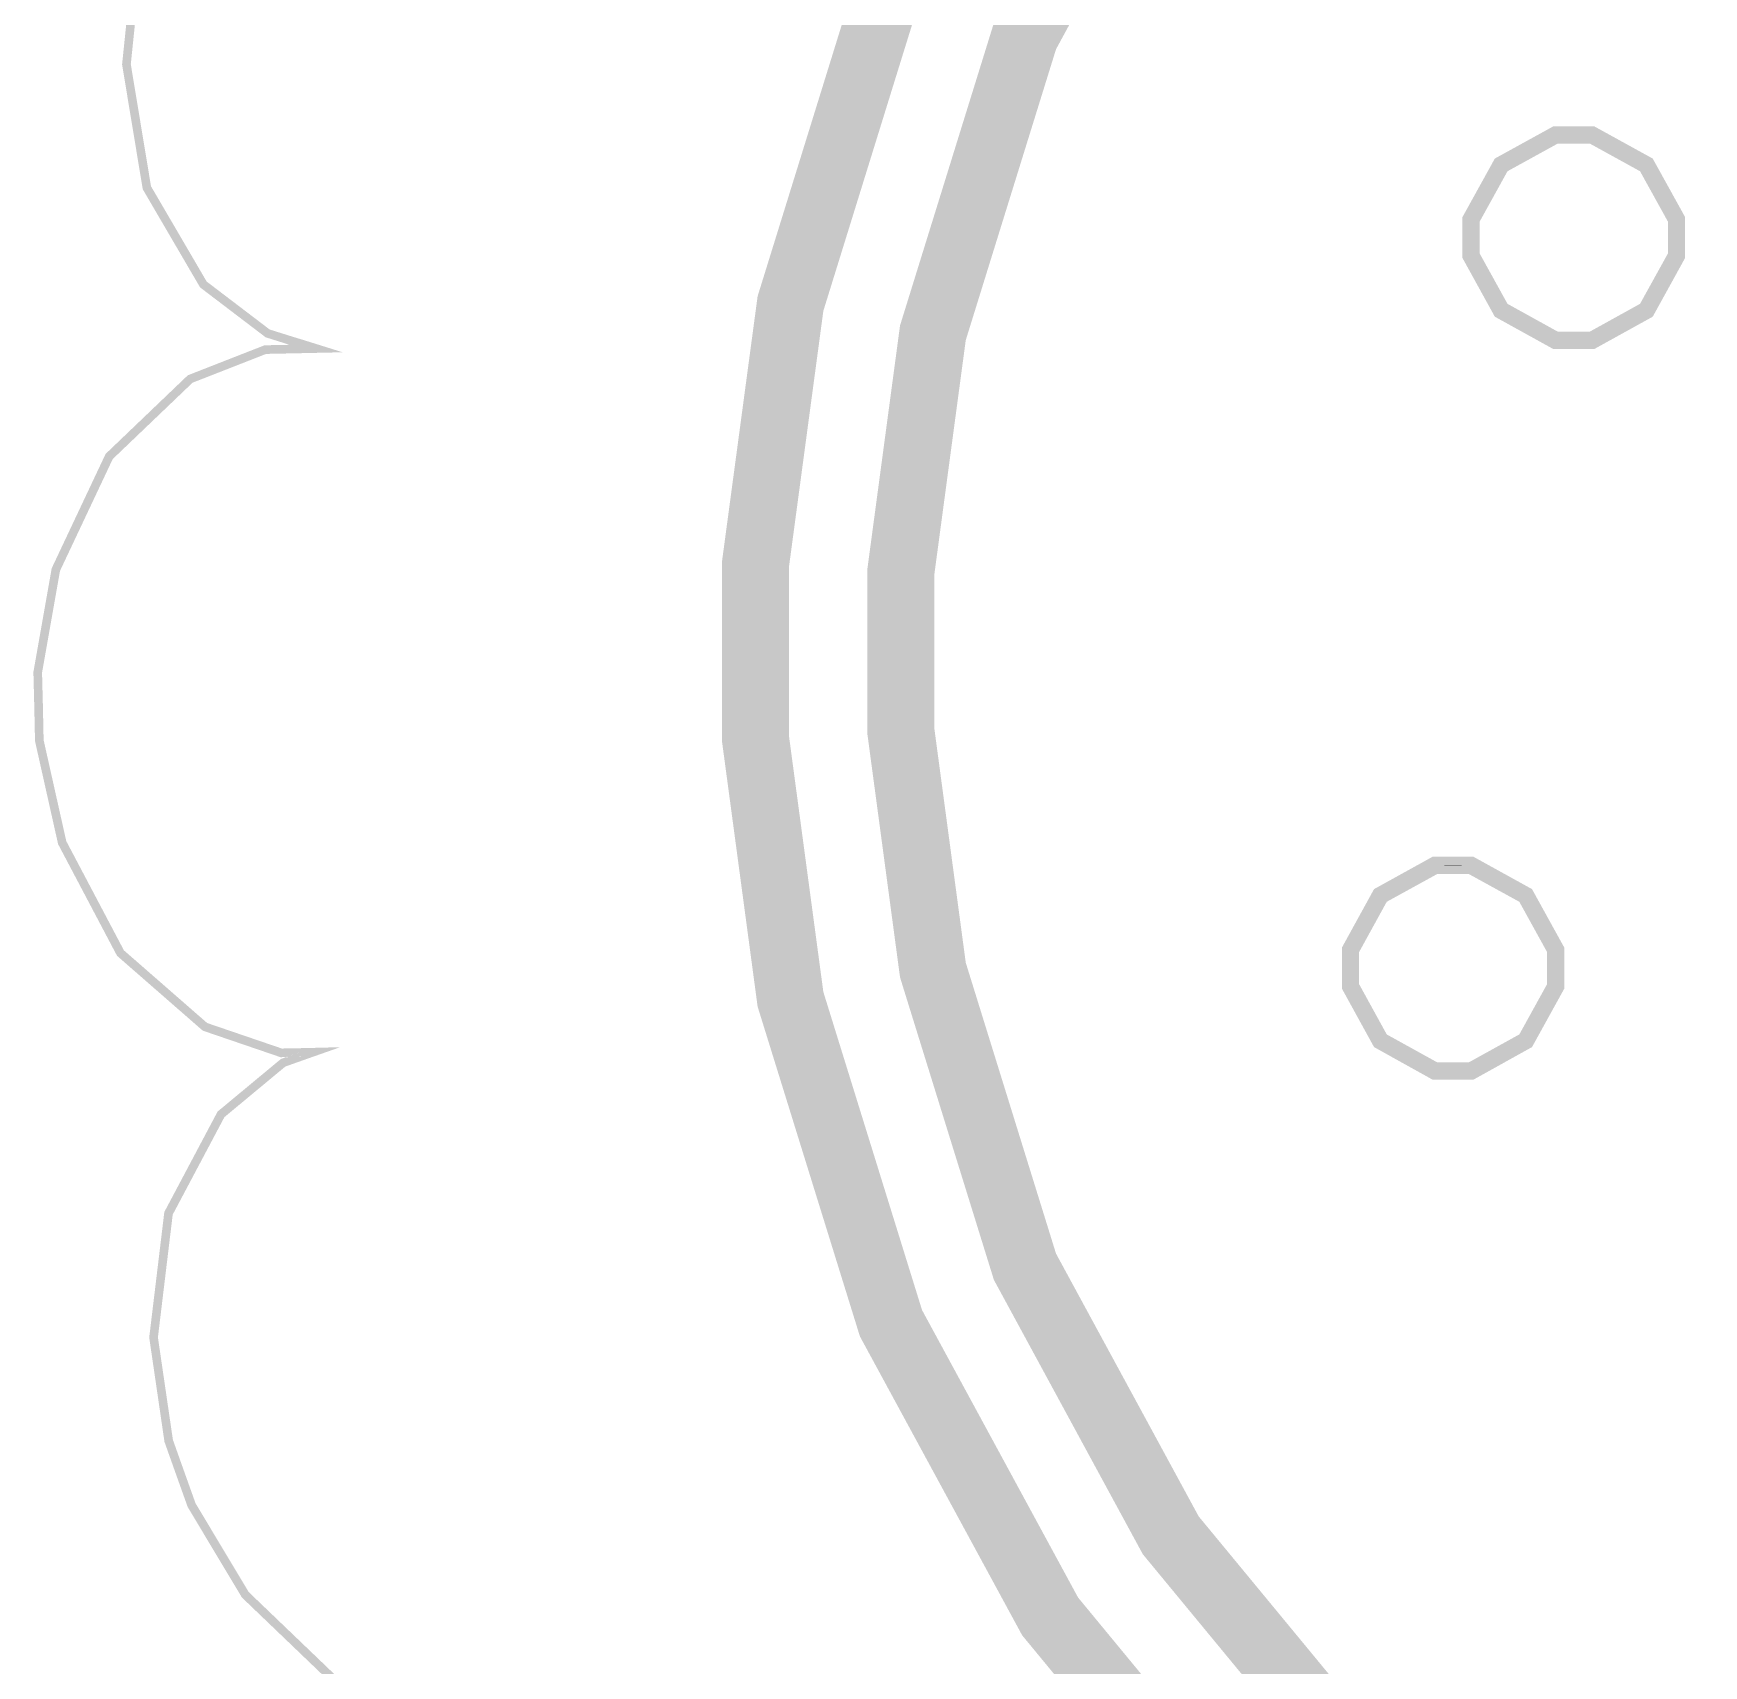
# Model space of a CAD drawing. Extents: x 0.7 to 27.4, y 1.6 to 10.2.
# Drawn here: x 1.237 to 1.752, y 5.439 to 5.942 of the extents above; entities that cross this region are included whole.
import ezdxf

# ---------------------------------------------------------------- set-up
doc = ezdxf.new("R2010")
doc.units = 0
doc.header["$MEASUREMENT"] = 0
doc.layers.add('Layer1', color=50, linetype='Continuous')

msp = doc.modelspace()

# ---------------------------------------------------------------- linework, layer by layer
at = {"color": 0}
for points, const_width in [([(1.58768, 6.0236), (1.54275, 5.94086), (1.51438, 5.84944), (1.5045, 5.77582), (1.5045, 5.75125), (1.5045, 5.72672), (1.51438, 5.6531), (1.54275, 5.56168), (1.58768, 5.47894), (1.64714, 5.4069), (1.71918, 5.34744), (1.80192, 5.30251), (1.89333, 5.27414), (1.96696, 5.26421), (1.99154, 5.26421), (2.01606, 5.26421), (2.08968, 5.27414), (2.1811, 5.30251), (2.26383, 5.34744)], 0.02067), ([(1.58768, 6.0236), (1.54275, 5.94086), (1.51438, 5.84944), (1.5045, 5.77582), (1.5045, 5.75125), (1.5045, 5.72672), (1.51438, 5.6531), (1.54275, 5.56168), (1.58768, 5.47894), (1.64714, 5.4069), (1.71918, 5.34744), (1.80192, 5.30251), (1.89333, 5.27414), (1.96696, 5.26421), (1.99154, 5.26421), (2.01606, 5.26421), (2.08968, 5.27414), (2.1811, 5.30251), (2.26383, 5.34744)], 0.02067), ([(1.58768, 6.0236), (1.54275, 5.94086), (1.51438, 5.84944), (1.5045, 5.77582), (1.5045, 5.75125), (1.5045, 5.72672), (1.51438, 5.6531), (1.54275, 5.56168), (1.58768, 5.47894), (1.64714, 5.4069), (1.71918, 5.34744), (1.80192, 5.30251), (1.89333, 5.27414), (1.96696, 5.26421), (1.99154, 5.26421), (2.01606, 5.26421), (2.08968, 5.27414), (2.1811, 5.30251), (2.26383, 5.34744)], 0.02067), ([(1.58768, 6.0236), (1.54275, 5.94086), (1.51438, 5.84944), (1.5045, 5.77582), (1.5045, 5.75125), (1.5045, 5.72672), (1.51438, 5.6531), (1.54275, 5.56168), (1.58768, 5.47894), (1.64714, 5.4069), (1.71918, 5.34744), (1.80192, 5.30251), (1.89333, 5.27414), (1.96696, 5.26421), (1.99154, 5.26421), (2.01606, 5.26421), (2.08968, 5.27414), (2.1811, 5.30251), (2.26383, 5.34744)], 0.02067), ([(1.58768, 6.0236), (1.54275, 5.94086), (1.51438, 5.84944), (1.5045, 5.77582), (1.5045, 5.75125), (1.5045, 5.72672), (1.51438, 5.6531), (1.54275, 5.56168), (1.58768, 5.47894), (1.64714, 5.4069), (1.71918, 5.34739), (1.80192, 5.30251), (1.89333, 5.27408), (1.96696, 5.26417), (1.99154, 5.26417), (2.01606, 5.26417), (2.08968, 5.27408), (2.1811, 5.30246), (2.26383, 5.34739)], 0.02067), ([(1.58768, 6.0236), (1.54275, 5.94086), (1.51438, 5.84944), (1.5045, 5.77582), (1.5045, 5.75125), (1.5045, 5.72672), (1.51438, 5.6531), (1.54275, 5.56168), (1.58768, 5.47894), (1.64714, 5.40685), (1.71918, 5.34739), (1.80192, 5.30246), (1.89333, 5.27408), (1.96696, 5.26417), (1.99154, 5.26417), (2.01606, 5.26417), (2.08968, 5.27408), (2.1811, 5.30246), (2.26383, 5.34739)], 0.02067), ([(1.58768, 6.0236), (1.54275, 5.94086), (1.51438, 5.84944), (1.5045, 5.77582), (1.5045, 5.75125), (1.5045, 5.72672), (1.51438, 5.6531), (1.54275, 5.56168), (1.58768, 5.47894), (1.64714, 5.40685), (1.71918, 5.34739), (1.80192, 5.30246), (1.89333, 5.27408), (1.96696, 5.26417), (1.99154, 5.26417), (2.01606, 5.26417), (2.08968, 5.27408), (2.1811, 5.30246), (2.26383, 5.34739)], 0.02067), ([(1.58768, 6.0236), (1.54275, 5.94086), (1.51438, 5.84944), (1.5045, 5.77582), (1.5045, 5.75125), (1.5045, 5.72672), (1.51438, 5.6531), (1.54275, 5.56168), (1.58768, 5.47894), (1.64714, 5.40685), (1.71918, 5.34739), (1.80192, 5.30246), (1.89333, 5.27408), (1.96696, 5.26417), (1.99154, 5.26417), (2.01606, 5.26417), (2.08968, 5.27408), (2.1811, 5.30246), (2.26383, 5.34739)], 0.02067), ([(1.58768, 6.0236), (1.54275, 5.94086), (1.51438, 5.84944), (1.5045, 5.77582), (1.5045, 5.75125), (1.5045, 5.72672), (1.51438, 5.6531), (1.54275, 5.56168), (1.58768, 5.47894), (1.64714, 5.40685), (1.71918, 5.34739), (1.80192, 5.30246), (1.89333, 5.27408), (1.96696, 5.26417), (1.99154, 5.26417), (2.01606, 5.26417), (2.08968, 5.27408), (2.1811, 5.30246), (2.26383, 5.34739)], 0.02067), ([(1.58768, 6.0236), (1.54275, 5.94086), (1.51438, 5.84944), (1.5045, 5.77582), (1.5045, 5.75125), (1.5045, 5.72672), (1.51438, 5.6531), (1.54275, 5.56168), (1.58768, 5.47894), (1.64714, 5.40685), (1.71918, 5.34739), (1.80192, 5.30246), (1.89333, 5.27408), (1.96696, 5.26417), (1.99154, 5.26417), (2.01606, 5.26417), (2.08968, 5.27408), (2.1811, 5.30246), (2.26383, 5.34739)], 0.02067), ([(1.58768, 6.0236), (1.54275, 5.94086), (1.51438, 5.84944), (1.5045, 5.77582), (1.5045, 5.75125), (1.5045, 5.72672), (1.51438, 5.6531), (1.54275, 5.56168), (1.58768, 5.47894), (1.64714, 5.40685), (1.71918, 5.34739), (1.80192, 5.30246), (1.89333, 5.27408), (1.96696, 5.26417), (1.99154, 5.26417), (2.01606, 5.26417), (2.08968, 5.27408), (2.1811, 5.30246), (2.26383, 5.34739)], 0.02067), ([(1.58768, 6.0236), (1.54275, 5.94086), (1.51438, 5.84944), (1.5045, 5.77582), (1.5045, 5.75125), (1.5045, 5.72672), (1.51438, 5.6531), (1.54275, 5.56168), (1.58768, 5.47894), (1.64714, 5.40685), (1.71918, 5.34739), (1.80192, 5.30246), (1.89333, 5.27408), (1.96696, 5.26417), (1.99154, 5.26417), (2.01606, 5.26417), (2.08968, 5.27408), (2.1811, 5.30246), (2.26383, 5.34739)], 0.02067), ([(1.58768, 6.0236), (1.54275, 5.94086), (1.51438, 5.84944), (1.5045, 5.77582), (1.5045, 5.75125), (1.5045, 5.72672), (1.51438, 5.6531), (1.54275, 5.56168), (1.58768, 5.47894), (1.64714, 5.40685), (1.71918, 5.34739), (1.80192, 5.30246), (1.89333, 5.27408), (1.96696, 5.26417), (1.99154, 5.26417), (2.01606, 5.26417), (2.08968, 5.27408), (2.1811, 5.30246), (2.26383, 5.34739)], 0.02067), ([(1.58768, 6.0236), (1.54275, 5.94086), (1.51438, 5.84944), (1.5045, 5.77582), (1.5045, 5.75125), (1.5045, 5.72672), (1.51438, 5.6531), (1.54275, 5.56168), (1.58768, 5.47894), (1.64714, 5.40685), (1.71918, 5.34739), (1.80192, 5.30246), (1.89333, 5.27408), (1.96696, 5.26417), (1.99154, 5.26417), (2.01606, 5.26417), (2.08968, 5.27408), (2.1811, 5.30246), (2.26383, 5.34739)], 0.02067), ([(1.58768, 6.0236), (1.54275, 5.94086), (1.51438, 5.84944), (1.5045, 5.77582), (1.5045, 5.75125), (1.5045, 5.72672), (1.51438, 5.6531), (1.54275, 5.56168), (1.58768, 5.47894), (1.64714, 5.40685), (1.71918, 5.34739), (1.80192, 5.30246), (1.89333, 5.27408), (1.96696, 5.26417), (1.99154, 5.26417), (2.01606, 5.26417), (2.08968, 5.27408), (2.1811, 5.30246), (2.26383, 5.34739)], 0.02067), ([(1.58768, 6.02354), (1.54275, 5.94081), (1.51438, 5.84939), (1.5045, 5.77576), (1.5045, 5.75119), (1.5045, 5.72667), (1.51438, 5.65306), (1.54275, 5.56164), (1.58768, 5.47889), (1.64714, 5.40685), (1.71918, 5.34739), (1.80192, 5.30246), (1.89333, 5.27408), (1.96696, 5.26417), (1.99154, 5.26417), (2.01606, 5.26417), (2.08968, 5.27408), (2.1811, 5.30246), (2.26383, 5.34739)], 0.02067), ([(1.58768, 6.02354), (1.54275, 5.94081), (1.51438, 5.84939), (1.5045, 5.77576), (1.5045, 5.75119), (1.5045, 5.72667), (1.51438, 5.65306), (1.54275, 5.56164), (1.58768, 5.47889), (1.64714, 5.40685), (1.71918, 5.34739), (1.80192, 5.30246), (1.89333, 5.27408), (1.96696, 5.26417), (1.99154, 5.26417), (2.01606, 5.26417), (2.08968, 5.27408), (2.1811, 5.30246), (2.26383, 5.34739)], 0.02067), ([(1.58768, 6.02354), (1.54275, 5.94081), (1.51438, 5.84939), (1.5045, 5.77576), (1.5045, 5.75119), (1.5045, 5.72667), (1.51438, 5.65306), (1.54275, 5.56164), (1.58768, 5.47889), (1.64714, 5.40685), (1.71918, 5.34739), (1.80192, 5.30246), (1.89333, 5.27408), (1.96696, 5.26417), (1.99154, 5.26417), (2.01606, 5.26417), (2.08968, 5.27408), (2.1811, 5.30246), (2.26383, 5.34739)], 0.02067), ([(1.58768, 6.02354), (1.54275, 5.94081), (1.51438, 5.84939), (1.5045, 5.77576), (1.5045, 5.75119), (1.5045, 5.72667), (1.51438, 5.65306), (1.54275, 5.56164), (1.58768, 5.47889), (1.64714, 5.40685), (1.71918, 5.34739), (1.80192, 5.30246), (1.89333, 5.27408), (1.96696, 5.26417), (1.99154, 5.26417), (2.01606, 5.26417), (2.08968, 5.27408), (2.1811, 5.30246), (2.26383, 5.34739)], 0.02067), ([(1.58768, 6.02354), (1.54275, 5.94081), (1.51438, 5.84939), (1.5045, 5.77576), (1.5045, 5.75119), (1.5045, 5.72667), (1.51438, 5.65306), (1.54275, 5.56164), (1.58768, 5.47889), (1.64714, 5.40685), (1.71918, 5.34739), (1.80192, 5.30246), (1.89333, 5.27408), (1.96696, 5.26417), (1.99154, 5.26417), (2.01606, 5.26417), (2.08968, 5.27408), (2.1811, 5.30246), (2.26383, 5.34739)], 0.02067), ([(1.58768, 6.02354), (1.54275, 5.94081), (1.51438, 5.84939), (1.5045, 5.77576), (1.5045, 5.75119), (1.5045, 5.72667), (1.51438, 5.65306), (1.54275, 5.56164), (1.58768, 5.47889), (1.64714, 5.40685), (1.71918, 5.34733), (1.80192, 5.30246), (1.89333, 5.27403), (1.96696, 5.26411), (1.99154, 5.26411), (2.01606, 5.26411), (2.08968, 5.27403), (2.1811, 5.3024), (2.26383, 5.34733)], 0.02067), ([(1.50146, 5.95833), (1.47049, 5.85846), (1.45969, 5.77806), (1.45969, 5.75125), (1.45969, 5.7245), (1.47049, 5.6441), (1.50146, 5.54428), (1.55051, 5.45394), (1.61546, 5.37522), (1.69417, 5.31028), (1.7845, 5.26124), (1.88433, 5.23025), (1.96474, 5.2194), (1.99154, 5.2194), (2.01828, 5.2194), (2.09868, 5.23025), (2.19851, 5.26124)], 0.02067), ([(1.50146, 5.95833), (1.47049, 5.85846), (1.45969, 5.77806), (1.45969, 5.75125), (1.45969, 5.7245), (1.47049, 5.6441), (1.50146, 5.54428), (1.55051, 5.45394), (1.61546, 5.37522), (1.69417, 5.31028), (1.7845, 5.26124), (1.88433, 5.23025), (1.96474, 5.2194), (1.99154, 5.2194), (2.01828, 5.2194), (2.09868, 5.23025), (2.19851, 5.26124)], 0.02067), ([(1.50146, 5.95833), (1.47049, 5.85846), (1.45969, 5.77806), (1.45969, 5.75125), (1.45969, 5.7245), (1.47049, 5.6441), (1.50146, 5.54428), (1.55051, 5.45394), (1.61546, 5.37522), (1.69417, 5.31028), (1.7845, 5.26124), (1.88433, 5.23025), (1.96474, 5.2194), (1.99154, 5.2194), (2.01828, 5.2194), (2.09868, 5.23025), (2.19851, 5.26124)], 0.02067), ([(1.50146, 5.95833), (1.47049, 5.85846), (1.45969, 5.77806), (1.45969, 5.75125), (1.45969, 5.7245), (1.47049, 5.6441), (1.50146, 5.54428), (1.55051, 5.45394), (1.61546, 5.37522), (1.69417, 5.31028), (1.7845, 5.26124), (1.88433, 5.23025), (1.96474, 5.2194), (1.99154, 5.2194), (2.01828, 5.2194), (2.09868, 5.23025), (2.19851, 5.26124)], 0.02067), ([(1.50146, 5.95833), (1.47049, 5.85846), (1.45969, 5.77806), (1.45969, 5.75125), (1.45969, 5.7245), (1.47049, 5.6441), (1.50146, 5.54428), (1.55051, 5.45394), (1.61546, 5.37522), (1.69417, 5.31028), (1.7845, 5.26124), (1.88433, 5.23025), (1.96474, 5.2194), (1.99154, 5.2194), (2.01828, 5.2194), (2.09868, 5.23025), (2.19851, 5.26124)], 0.02067), ([(1.50146, 5.95828), (1.47049, 5.85846), (1.45969, 5.77806), (1.45969, 5.75125), (1.45969, 5.7245), (1.47049, 5.6441), (1.50146, 5.54428), (1.55051, 5.45394), (1.61546, 5.37522), (1.69417, 5.31028), (1.7845, 5.26124), (1.88433, 5.23025), (1.96474, 5.2194), (1.99154, 5.2194), (2.01828, 5.2194), (2.09868, 5.23025), (2.19851, 5.26124)], 0.02067), ([(1.50146, 5.95828), (1.47049, 5.85846), (1.45969, 5.77806), (1.45969, 5.75125), (1.45969, 5.7245), (1.47049, 5.6441), (1.50146, 5.54428), (1.55051, 5.45394), (1.61546, 5.37522), (1.69417, 5.31028), (1.7845, 5.26124), (1.88433, 5.23025), (1.96474, 5.2194), (1.99154, 5.2194), (2.01828, 5.2194), (2.09868, 5.23025), (2.19851, 5.26124)], 0.02067), ([(1.50146, 5.95828), (1.47049, 5.85846), (1.45969, 5.77806), (1.45969, 5.75125), (1.45969, 5.7245), (1.47049, 5.6441), (1.50146, 5.54428), (1.55051, 5.45394), (1.61546, 5.37522), (1.69417, 5.31028), (1.7845, 5.26124), (1.88433, 5.23025), (1.96474, 5.2194), (1.99154, 5.2194), (2.01828, 5.2194), (2.09868, 5.23025), (2.19851, 5.26124)], 0.02067), ([(1.50146, 5.95828), (1.47049, 5.85846), (1.45969, 5.77806), (1.45969, 5.75125), (1.45969, 5.7245), (1.47049, 5.6441), (1.50146, 5.54428), (1.55051, 5.45394), (1.61546, 5.37522), (1.69417, 5.31028), (1.7845, 5.26124), (1.88433, 5.23025), (1.96474, 5.2194), (1.99154, 5.2194), (2.01828, 5.2194), (2.09868, 5.23025), (2.19851, 5.26124)], 0.02067), ([(1.50146, 5.95828), (1.47049, 5.85846), (1.45969, 5.77806), (1.45969, 5.75125), (1.45969, 5.7245), (1.47049, 5.6441), (1.50146, 5.54428), (1.55051, 5.45394), (1.61546, 5.37522), (1.69417, 5.31028), (1.7845, 5.26124), (1.88433, 5.23025), (1.96474, 5.2194), (1.99154, 5.2194), (2.01828, 5.2194), (2.09868, 5.23025), (2.19851, 5.26124)], 0.02067), ([(1.50146, 5.95828), (1.47049, 5.85846), (1.45969, 5.77806), (1.45969, 5.75125), (1.45969, 5.7245), (1.47049, 5.6441), (1.50146, 5.54428), (1.55051, 5.45394), (1.61546, 5.37522), (1.69417, 5.31028), (1.7845, 5.26124), (1.88433, 5.23025), (1.96474, 5.2194), (1.99154, 5.2194), (2.01828, 5.2194), (2.09868, 5.23025), (2.19851, 5.26124)], 0.02067), ([(1.50146, 5.95828), (1.47049, 5.85846), (1.45969, 5.77806), (1.45969, 5.75125), (1.45969, 5.7245), (1.47049, 5.6441), (1.50146, 5.54428), (1.55051, 5.45389), (1.61546, 5.37517), (1.69417, 5.31022), (1.7845, 5.26118), (1.88433, 5.23019), (1.96474, 5.21935), (1.99154, 5.21935), (2.01828, 5.21935), (2.09868, 5.23019), (2.19851, 5.26118)], 0.02067), ([(1.50146, 5.95828), (1.47049, 5.85846), (1.45969, 5.77806), (1.45969, 5.75125), (1.45969, 5.7245), (1.47049, 5.6441), (1.50146, 5.54428), (1.55051, 5.45389), (1.61546, 5.37517), (1.69417, 5.31022), (1.7845, 5.26118), (1.88433, 5.23019), (1.96474, 5.21935), (1.99154, 5.21935), (2.01828, 5.21935), (2.09868, 5.23019), (2.19851, 5.26118)], 0.02067), ([(1.50146, 5.95828), (1.47049, 5.85846), (1.45969, 5.77806), (1.45969, 5.75125), (1.45969, 5.7245), (1.47049, 5.6441), (1.50146, 5.54428), (1.55051, 5.45389), (1.61546, 5.37517), (1.69417, 5.31022), (1.7845, 5.26118), (1.88433, 5.23019), (1.96474, 5.21935), (1.99154, 5.21935), (2.01828, 5.21935), (2.09868, 5.23019), (2.19851, 5.26118)], 0.02067), ([(1.50146, 5.95828), (1.47049, 5.85846), (1.45969, 5.77806), (1.45969, 5.75125), (1.45969, 5.7245), (1.47049, 5.6441), (1.50146, 5.54422), (1.55051, 5.45389), (1.61546, 5.37517), (1.69417, 5.31022), (1.7845, 5.26118), (1.88433, 5.23019), (1.96474, 5.21935), (1.99154, 5.21935), (2.01828, 5.21935), (2.09868, 5.23019), (2.19851, 5.26118)], 0.02067), ([(1.50146, 5.95828), (1.47049, 5.85846), (1.45969, 5.77806), (1.45969, 5.75125), (1.45969, 5.7245), (1.47049, 5.6441), (1.50146, 5.54422), (1.55051, 5.45389), (1.61546, 5.37517), (1.69417, 5.31022), (1.7845, 5.26118), (1.88433, 5.23019), (1.96474, 5.21935), (1.99154, 5.21935), (2.01828, 5.21935), (2.09868, 5.23019), (2.19851, 5.26118)], 0.02067), ([(1.50146, 5.95828), (1.47049, 5.85846), (1.45969, 5.77806), (1.45969, 5.75125), (1.45969, 5.7245), (1.47049, 5.6441), (1.50146, 5.54422), (1.55051, 5.45389), (1.61546, 5.37517), (1.69417, 5.31022), (1.7845, 5.26118), (1.88433, 5.23019), (1.96474, 5.21935), (1.99154, 5.21935), (2.01828, 5.21935), (2.09868, 5.23019), (2.19851, 5.26118)], 0.02067), ([(1.50146, 5.95828), (1.47049, 5.8584), (1.45969, 5.778), (1.45969, 5.75119), (1.45969, 5.72444), (1.47049, 5.64404), (1.50146, 5.54422), (1.55051, 5.45389), (1.61546, 5.37517), (1.69417, 5.31022), (1.7845, 5.26118), (1.88433, 5.23019), (1.96474, 5.21935), (1.99154, 5.21935), (2.01828, 5.21935), (2.09868, 5.23019), (2.19851, 5.26118)], 0.02067), ([(1.50146, 5.95828), (1.47049, 5.8584), (1.45969, 5.778), (1.45969, 5.75119), (1.45969, 5.72444), (1.47049, 5.64404), (1.50146, 5.54422), (1.55051, 5.45389), (1.61546, 5.37517), (1.69417, 5.31022), (1.7845, 5.26118), (1.88433, 5.23019), (1.96474, 5.21935), (1.99154, 5.21935), (2.01828, 5.21935), (2.09868, 5.23019), (2.19851, 5.26118)], 0.02067), ([(1.50146, 5.95828), (1.47049, 5.8584), (1.45969, 5.778), (1.45969, 5.75119), (1.45969, 5.72444), (1.47049, 5.64404), (1.50146, 5.54422), (1.55051, 5.45389), (1.61546, 5.37517), (1.69417, 5.31022), (1.7845, 5.26118), (1.88433, 5.23019), (1.96474, 5.21935), (1.99154, 5.21935), (2.01828, 5.21935), (2.09868, 5.23019), (2.19851, 5.26118)], 0.02067), ([(1.50146, 5.95828), (1.47049, 5.8584), (1.45969, 5.778), (1.45969, 5.75119), (1.45969, 5.72444), (1.47049, 5.64404), (1.50146, 5.54422), (1.55051, 5.45389), (1.61546, 5.37517), (1.69417, 5.31022), (1.7845, 5.26118), (1.88433, 5.23019), (1.96474, 5.21935), (1.99154, 5.21935), (2.01828, 5.21935), (2.09868, 5.23019), (2.19851, 5.26118)], 0.02067), ([(1.3303, 5.43392), (1.30246, 5.46061), (1.28592, 5.48822), (1.28239, 5.4981), (1.27886, 5.50803), (1.2742, 5.53988), (1.27881, 5.57813), (1.29498, 5.60861), (1.31413, 5.62451), (1.32145, 5.62711), (1.32145, 5.62711), (1.3233, 5.62776), (1.3233, 5.62776), (1.3233, 5.62776), (1.32134, 5.62771), (1.32134, 5.62771), (1.31353, 5.62756), (1.29004, 5.63558), (1.264, 5.65831), (1.24604, 5.69233), (1.23899, 5.72379), (1.23877, 5.73426), (1.2385, 5.74479), (1.24409, 5.77647), (1.26052, 5.81131), (1.28548, 5.83518), (1.30865, 5.84424), (1.31646, 5.8444), (1.31646, 5.8444), (1.32433, 5.84457), (1.32433, 5.84457), (1.32433, 5.84457), (1.32053, 5.84576), (1.31679, 5.8469), (1.31679, 5.8469), (1.30935, 5.84924), (1.28955, 5.86431), (1.27214, 5.8941), (1.26584, 5.93213), (1.26915, 5.96414)], 0.00266), ([(1.45969, 5.75125), (1.45969, 5.75119)], 0.02067), ([(1.5045, 5.75125), (1.5045, 5.75119)], 0.02067)]:
    msp.add_lwpolyline(points, dxfattribs=dict(at, const_width=const_width))
at = {"layer": 'Layer1', "color": 2, "const_width": 0.00531}
for points in [[(1.71192, 5.91038), (1.70628, 5.91038), (1.68951, 5.90115), (1.68024, 5.88439), (1.68024, 5.87875), (1.68024, 5.87315), (1.68951, 5.85639), (1.70628, 5.84711), (1.71192, 5.84711), (1.7175, 5.84711), (1.73426, 5.85639), (1.74354, 5.87315), (1.74354, 5.87875), (1.74354, 5.88439), (1.73426, 5.90115), (1.7175, 5.91038), (1.71192, 5.91038)], [(1.71192, 5.91038), (1.70628, 5.91038), (1.68951, 5.90115), (1.68024, 5.88439), (1.68024, 5.87875), (1.68024, 5.87315), (1.68951, 5.85639), (1.70628, 5.84711), (1.71192, 5.84711), (1.7175, 5.84711), (1.73426, 5.85639), (1.74354, 5.87315), (1.74354, 5.87875), (1.74354, 5.88439), (1.73426, 5.90115), (1.7175, 5.91038), (1.71192, 5.91038)], [(1.71192, 5.91038), (1.70628, 5.91038), (1.68951, 5.90115), (1.68024, 5.88439), (1.68024, 5.87875), (1.68024, 5.87315), (1.68951, 5.85639), (1.70628, 5.84711), (1.71192, 5.84711), (1.7175, 5.84711), (1.73426, 5.85639), (1.74354, 5.87315), (1.74354, 5.87875), (1.74354, 5.88439), (1.73426, 5.90115), (1.7175, 5.91038), (1.71192, 5.91038)], [(1.71192, 5.91038), (1.70628, 5.91038), (1.68951, 5.90115), (1.68024, 5.88439), (1.68024, 5.87875), (1.68024, 5.87315), (1.68951, 5.85639), (1.70628, 5.84711), (1.71192, 5.84711), (1.7175, 5.84711), (1.73426, 5.85639), (1.74354, 5.87315), (1.74354, 5.87875), (1.74354, 5.88439), (1.73426, 5.90115), (1.7175, 5.91038), (1.71192, 5.91038)], [(1.71192, 5.91038), (1.70628, 5.91038), (1.68951, 5.90115), (1.68024, 5.88439), (1.68024, 5.87875), (1.68024, 5.87315), (1.68951, 5.85639), (1.70628, 5.84711), (1.71192, 5.84711), (1.7175, 5.84711), (1.73426, 5.85639), (1.74354, 5.87315), (1.74354, 5.87875), (1.74354, 5.88439), (1.73426, 5.90115), (1.7175, 5.91038), (1.71192, 5.91038)], [(1.71192, 5.91038), (1.70628, 5.91038), (1.68951, 5.90115), (1.68024, 5.88439), (1.68024, 5.87875), (1.68024, 5.87315), (1.68951, 5.85639), (1.70628, 5.84706), (1.71192, 5.84706), (1.7175, 5.84706), (1.73426, 5.85639), (1.74354, 5.87315), (1.74354, 5.87875), (1.74354, 5.88439), (1.73426, 5.90115), (1.7175, 5.91038), (1.71192, 5.91038)], [(1.71192, 5.91038), (1.70628, 5.91038), (1.68951, 5.90115), (1.68024, 5.88439), (1.68024, 5.87875), (1.68024, 5.87315), (1.68951, 5.85639), (1.70628, 5.84706), (1.71192, 5.84706), (1.7175, 5.84706), (1.73426, 5.85639), (1.74354, 5.87315), (1.74354, 5.87875), (1.74354, 5.88439), (1.73426, 5.90115), (1.7175, 5.91038), (1.71192, 5.91038)], [(1.71192, 5.91038), (1.70628, 5.91038), (1.68951, 5.90115), (1.68024, 5.88439), (1.68024, 5.87875), (1.68024, 5.87315), (1.68951, 5.85639), (1.70628, 5.84706), (1.71192, 5.84706), (1.7175, 5.84706), (1.73426, 5.85639), (1.74354, 5.87315), (1.74354, 5.87875), (1.74354, 5.88439), (1.73426, 5.90115), (1.7175, 5.91038), (1.71192, 5.91038)], [(1.71192, 5.91038), (1.70628, 5.91038), (1.68951, 5.90115), (1.68024, 5.88439), (1.68024, 5.87875), (1.68024, 5.87315), (1.68951, 5.85639), (1.70628, 5.84706), (1.71192, 5.84706), (1.7175, 5.84706), (1.73426, 5.85639), (1.74354, 5.87315), (1.74354, 5.87875), (1.74354, 5.88439), (1.73426, 5.90115), (1.7175, 5.91038), (1.71192, 5.91038)], [(1.71192, 5.91038), (1.70628, 5.91038), (1.68951, 5.90115), (1.68024, 5.88439), (1.68024, 5.87875), (1.68024, 5.87315), (1.68951, 5.85639), (1.70628, 5.84706), (1.71192, 5.84706), (1.7175, 5.84706), (1.73426, 5.85639), (1.74354, 5.87315), (1.74354, 5.87875), (1.74354, 5.88439), (1.73426, 5.90115), (1.7175, 5.91038), (1.71192, 5.91038)], [(1.71192, 5.91038), (1.70628, 5.91038), (1.68951, 5.90115), (1.68024, 5.88439), (1.68024, 5.87875), (1.68024, 5.87315), (1.68951, 5.85639), (1.70628, 5.84706), (1.71192, 5.84706), (1.7175, 5.84706), (1.73426, 5.85639), (1.74354, 5.87315), (1.74354, 5.87875), (1.74354, 5.88439), (1.73426, 5.90115), (1.7175, 5.91038), (1.71192, 5.91038)], [(1.71192, 5.91038), (1.70628, 5.91038), (1.68951, 5.90115), (1.68024, 5.88439), (1.68024, 5.87875), (1.68024, 5.87315), (1.68951, 5.85639), (1.70628, 5.84706), (1.71192, 5.84706), (1.7175, 5.84706), (1.73426, 5.85639), (1.74354, 5.87315), (1.74354, 5.87875), (1.74354, 5.88439), (1.73426, 5.90115), (1.7175, 5.91038), (1.71192, 5.91038)], [(1.71192, 5.91038), (1.70628, 5.91038), (1.68951, 5.90115), (1.68024, 5.88439), (1.68024, 5.87875), (1.68024, 5.87315), (1.68951, 5.85639), (1.70628, 5.84706), (1.71192, 5.84706), (1.7175, 5.84706), (1.73426, 5.85639), (1.74354, 5.87315), (1.74354, 5.87875), (1.74354, 5.88439), (1.73426, 5.90115), (1.7175, 5.91038), (1.71192, 5.91038)], [(1.71192, 5.91038), (1.70628, 5.91038), (1.68951, 5.90115), (1.68024, 5.88439), (1.68024, 5.87875), (1.68024, 5.87315), (1.68951, 5.85639), (1.70628, 5.84706), (1.71192, 5.84706), (1.7175, 5.84706), (1.73426, 5.85639), (1.74354, 5.87315), (1.74354, 5.87875), (1.74354, 5.88439), (1.73426, 5.90115), (1.7175, 5.91038), (1.71192, 5.91038)], [(1.71192, 5.91038), (1.70628, 5.91038), (1.68951, 5.90115), (1.68024, 5.88439), (1.68024, 5.87875), (1.68024, 5.87315), (1.68951, 5.85633), (1.70628, 5.84706), (1.71192, 5.84706), (1.7175, 5.84706), (1.73426, 5.85633), (1.74354, 5.87315), (1.74354, 5.87875), (1.74354, 5.88439), (1.73426, 5.90115), (1.7175, 5.91038), (1.71192, 5.91038)], [(1.71192, 5.91038), (1.70628, 5.91038), (1.68951, 5.90115), (1.68024, 5.88439), (1.68024, 5.87875), (1.68024, 5.87315), (1.68951, 5.85633), (1.70628, 5.84706), (1.71192, 5.84706), (1.7175, 5.84706), (1.73426, 5.85633), (1.74354, 5.87315), (1.74354, 5.87875), (1.74354, 5.88439), (1.73426, 5.90115), (1.7175, 5.91038), (1.71192, 5.91038)], [(1.71192, 5.91038), (1.70628, 5.91038), (1.68951, 5.90115), (1.68024, 5.88439), (1.68024, 5.87875), (1.68024, 5.87315), (1.68951, 5.85633), (1.70628, 5.84706), (1.71192, 5.84706), (1.7175, 5.84706), (1.73426, 5.85633), (1.74354, 5.87315), (1.74354, 5.87875), (1.74354, 5.88439), (1.73426, 5.90115), (1.7175, 5.91038), (1.71192, 5.91038)], [(1.71192, 5.91038), (1.70628, 5.91038), (1.68951, 5.90115), (1.68024, 5.88439), (1.68024, 5.87875), (1.68024, 5.87315), (1.68951, 5.85633), (1.70628, 5.84706), (1.71192, 5.84706), (1.7175, 5.84706), (1.73426, 5.85633), (1.74354, 5.87315), (1.74354, 5.87875), (1.74354, 5.88439), (1.73426, 5.90115), (1.7175, 5.91038), (1.71192, 5.91038)], [(1.71192, 5.91038), (1.70628, 5.91038), (1.68951, 5.90115), (1.68024, 5.88439), (1.68024, 5.87875), (1.68024, 5.87315), (1.68951, 5.85633), (1.70628, 5.84706), (1.71192, 5.84706), (1.7175, 5.84706), (1.73426, 5.85633), (1.74354, 5.87315), (1.74354, 5.87875), (1.74354, 5.88439), (1.73426, 5.90115), (1.7175, 5.91038), (1.71192, 5.91038)], [(1.71192, 5.91038), (1.70628, 5.91038), (1.68951, 5.90115), (1.68024, 5.88439), (1.68024, 5.87875), (1.68024, 5.87315), (1.68951, 5.85633), (1.70628, 5.84706), (1.71192, 5.84706), (1.7175, 5.84706), (1.73426, 5.85633), (1.74354, 5.87315), (1.74354, 5.87875), (1.74354, 5.88439), (1.73426, 5.90115), (1.7175, 5.91038), (1.71192, 5.91038)], [(1.71192, 5.91038), (1.70628, 5.91038), (1.68951, 5.90115), (1.68024, 5.88439), (1.68024, 5.87875), (1.68024, 5.87315), (1.68951, 5.85633), (1.70628, 5.84706), (1.71192, 5.84706), (1.7175, 5.84706), (1.73426, 5.85633), (1.74354, 5.87315), (1.74354, 5.87875), (1.74354, 5.88439), (1.73426, 5.90115), (1.7175, 5.91038), (1.71192, 5.91038)], [(1.67469, 5.68533), (1.66906, 5.68533), (1.65229, 5.67606), (1.64307, 5.65929), (1.64307, 5.65365), (1.64307, 5.64806), (1.65229, 5.63129), (1.66906, 5.62201), (1.67469, 5.62201), (1.68028, 5.62201), (1.69706, 5.63129), (1.70632, 5.64806), (1.70632, 5.65365), (1.70632, 5.65929), (1.69706, 5.67606), (1.68028, 5.68533), (1.67469, 5.68533)], [(1.67469, 5.68528), (1.66906, 5.68528), (1.65229, 5.67606), (1.64307, 5.65929), (1.64307, 5.65365), (1.64307, 5.64806), (1.65229, 5.63129), (1.66906, 5.62201), (1.67469, 5.62201), (1.68028, 5.62201), (1.69706, 5.63129), (1.70632, 5.64806), (1.70632, 5.65365), (1.70632, 5.65929), (1.69706, 5.67606), (1.68028, 5.68528), (1.67469, 5.68528)], [(1.67469, 5.68528), (1.66906, 5.68528), (1.65229, 5.67606), (1.64307, 5.65929), (1.64307, 5.65365), (1.64307, 5.64806), (1.65229, 5.63129), (1.66906, 5.62201), (1.67469, 5.62201), (1.68028, 5.62201), (1.69706, 5.63129), (1.70632, 5.64806), (1.70632, 5.65365), (1.70632, 5.65929), (1.69706, 5.67606), (1.68028, 5.68528), (1.67469, 5.68528)], [(1.67469, 5.68528), (1.66906, 5.68528), (1.65229, 5.67606), (1.64307, 5.65929), (1.64307, 5.65365), (1.64307, 5.64806), (1.65229, 5.63129), (1.66906, 5.62201), (1.67469, 5.62201), (1.68028, 5.62201), (1.69706, 5.63129), (1.70632, 5.64806), (1.70632, 5.65365), (1.70632, 5.65929), (1.69706, 5.67606), (1.68028, 5.68528), (1.67469, 5.68528)], [(1.67469, 5.68528), (1.66906, 5.68528), (1.65229, 5.67606), (1.64307, 5.65929), (1.64307, 5.65365), (1.64307, 5.64806), (1.65229, 5.63129), (1.66906, 5.62201), (1.67469, 5.62201), (1.68028, 5.62201), (1.69706, 5.63129), (1.70632, 5.64806), (1.70632, 5.65365), (1.70632, 5.65929), (1.69706, 5.67606), (1.68028, 5.68528), (1.67469, 5.68528)], [(1.67469, 5.68528), (1.66906, 5.68528), (1.65229, 5.67606), (1.64307, 5.65929), (1.64307, 5.65365), (1.64307, 5.64806), (1.65229, 5.63129), (1.66906, 5.62201), (1.67469, 5.62201), (1.68028, 5.62201), (1.69706, 5.63129), (1.70632, 5.64806), (1.70632, 5.65365), (1.70632, 5.65929), (1.69706, 5.67606), (1.68028, 5.68528), (1.67469, 5.68528)], [(1.67469, 5.68528), (1.66906, 5.68528), (1.65229, 5.67606), (1.64307, 5.65929), (1.64307, 5.65365), (1.64307, 5.64806), (1.65229, 5.63129), (1.66906, 5.62201), (1.67469, 5.62201), (1.68028, 5.62201), (1.69706, 5.63129), (1.70632, 5.64806), (1.70632, 5.65365), (1.70632, 5.65929), (1.69706, 5.67606), (1.68028, 5.68528), (1.67469, 5.68528)], [(1.67469, 5.68528), (1.66906, 5.68528), (1.65229, 5.67606), (1.64307, 5.65929), (1.64307, 5.65365), (1.64307, 5.64806), (1.65229, 5.63129), (1.66906, 5.62201), (1.67469, 5.62201), (1.68028, 5.62201), (1.69706, 5.63129), (1.70632, 5.64806), (1.70632, 5.65365), (1.70632, 5.65929), (1.69706, 5.67606), (1.68028, 5.68528), (1.67469, 5.68528)], [(1.67469, 5.68528), (1.66906, 5.68528), (1.65229, 5.67606), (1.64307, 5.65929), (1.64307, 5.65365), (1.64307, 5.64806), (1.65229, 5.63129), (1.66906, 5.62201), (1.67469, 5.62201), (1.68028, 5.62201), (1.69706, 5.63129), (1.70632, 5.64806), (1.70632, 5.65365), (1.70632, 5.65929), (1.69706, 5.67606), (1.68028, 5.68528), (1.67469, 5.68528)], [(1.67469, 5.68528), (1.66906, 5.68528), (1.65229, 5.67606), (1.64307, 5.65929), (1.64307, 5.65365), (1.64307, 5.64806), (1.65229, 5.63129), (1.66906, 5.62201), (1.67469, 5.62201), (1.68028, 5.62201), (1.69706, 5.63129), (1.70632, 5.64806), (1.70632, 5.65365), (1.70632, 5.65929), (1.69706, 5.67606), (1.68028, 5.68528), (1.67469, 5.68528)], [(1.67469, 5.68528), (1.66906, 5.68528), (1.65229, 5.67606), (1.64307, 5.65929), (1.64307, 5.65365), (1.64307, 5.64806), (1.65229, 5.63129), (1.66906, 5.62201), (1.67469, 5.62201), (1.68028, 5.62201), (1.69706, 5.63129), (1.70632, 5.64806), (1.70632, 5.65365), (1.70632, 5.65929), (1.69706, 5.67606), (1.68028, 5.68528), (1.67469, 5.68528)], [(1.67469, 5.68528), (1.66906, 5.68528), (1.65229, 5.67606), (1.64307, 5.65929), (1.64307, 5.65365), (1.64307, 5.64806), (1.65229, 5.63129), (1.66906, 5.62201), (1.67469, 5.62201), (1.68028, 5.62201), (1.69706, 5.63129), (1.70632, 5.64806), (1.70632, 5.65365), (1.70632, 5.65929), (1.69706, 5.67606), (1.68028, 5.68528), (1.67469, 5.68528)], [(1.67469, 5.68528), (1.66906, 5.68528), (1.65229, 5.67606), (1.64307, 5.65929), (1.64307, 5.65365), (1.64307, 5.64806), (1.65229, 5.63129), (1.66906, 5.62201), (1.67469, 5.62201), (1.68028, 5.62201), (1.69706, 5.63129), (1.70632, 5.64806), (1.70632, 5.65365), (1.70632, 5.65929), (1.69706, 5.67606), (1.68028, 5.68528), (1.67469, 5.68528)], [(1.67469, 5.68528), (1.66906, 5.68528), (1.65229, 5.67606), (1.64307, 5.65929), (1.64307, 5.65365), (1.64307, 5.64806), (1.65229, 5.63129), (1.66906, 5.62201), (1.67469, 5.62201), (1.68028, 5.62201), (1.69706, 5.63129), (1.70632, 5.64806), (1.70632, 5.65365), (1.70632, 5.65929), (1.69706, 5.67606), (1.68028, 5.68528), (1.67469, 5.68528)], [(1.67469, 5.68528), (1.66906, 5.68528), (1.65229, 5.67606), (1.64307, 5.65929), (1.64307, 5.65365), (1.64307, 5.64806), (1.65229, 5.63129), (1.66906, 5.62201), (1.67469, 5.62201), (1.68028, 5.62201), (1.69706, 5.63129), (1.70632, 5.64806), (1.70632, 5.65365), (1.70632, 5.65929), (1.69706, 5.67606), (1.68028, 5.68528), (1.67469, 5.68528)], [(1.67469, 5.68528), (1.66906, 5.68528), (1.65229, 5.67606), (1.64307, 5.65929), (1.64307, 5.65365), (1.64307, 5.64806), (1.65229, 5.63129), (1.66906, 5.62196), (1.67469, 5.62196), (1.68028, 5.62196), (1.69706, 5.63129), (1.70632, 5.64806), (1.70632, 5.65365), (1.70632, 5.65929), (1.69706, 5.67606), (1.68028, 5.68528), (1.67469, 5.68528)], [(1.67469, 5.68528), (1.66906, 5.68528), (1.65229, 5.67606), (1.64307, 5.65929), (1.64307, 5.65365), (1.64307, 5.64806), (1.65229, 5.63129), (1.66906, 5.62196), (1.67469, 5.62196), (1.68028, 5.62196), (1.69706, 5.63129), (1.70632, 5.64806), (1.70632, 5.65365), (1.70632, 5.65929), (1.69706, 5.67606), (1.68028, 5.68528), (1.67469, 5.68528)], [(1.67469, 5.68528), (1.66906, 5.68528), (1.65229, 5.67606), (1.64307, 5.65929), (1.64307, 5.65365), (1.64307, 5.64806), (1.65229, 5.63129), (1.66906, 5.62196), (1.67469, 5.62196), (1.68028, 5.62196), (1.69706, 5.63129), (1.70632, 5.64806), (1.70632, 5.65365), (1.70632, 5.65929), (1.69706, 5.67606), (1.68028, 5.68528), (1.67469, 5.68528)], [(1.67469, 5.68528), (1.66906, 5.68528), (1.65229, 5.67606), (1.64307, 5.65929), (1.64307, 5.65365), (1.64307, 5.64806), (1.65229, 5.63129), (1.66906, 5.62196), (1.67469, 5.62196), (1.68028, 5.62196), (1.69706, 5.63129), (1.70632, 5.64806), (1.70632, 5.65365), (1.70632, 5.65929), (1.69706, 5.67606), (1.68028, 5.68528), (1.67469, 5.68528)], [(1.67469, 5.68528), (1.66906, 5.68528), (1.65229, 5.67606), (1.64307, 5.65929), (1.64307, 5.65365), (1.64307, 5.64806), (1.65229, 5.63129), (1.66906, 5.62196), (1.67469, 5.62196), (1.68028, 5.62196), (1.69706, 5.63129), (1.70632, 5.64806), (1.70632, 5.65365), (1.70632, 5.65929), (1.69706, 5.67606), (1.68028, 5.68528), (1.67469, 5.68528)], [(1.67469, 5.68528), (1.66906, 5.68528), (1.65229, 5.67606), (1.64307, 5.65929), (1.64307, 5.65365), (1.64307, 5.64806), (1.65229, 5.63129), (1.66906, 5.62196), (1.67469, 5.62196), (1.68028, 5.62196), (1.69706, 5.63129), (1.70632, 5.64806), (1.70632, 5.65365), (1.70632, 5.65929), (1.69706, 5.67606), (1.68028, 5.68528), (1.67469, 5.68528)]]:
    msp.add_lwpolyline(points, close=True, dxfattribs=at)
for points in [[(1.71192, 5.84711), (1.71192, 5.84706)], [(1.67469, 5.68533), (1.67469, 5.68528)], [(1.67469, 5.62201), (1.67469, 5.62196)]]:
    msp.add_lwpolyline(points, dxfattribs=at)

doc.saveas('drawing.dxf')
